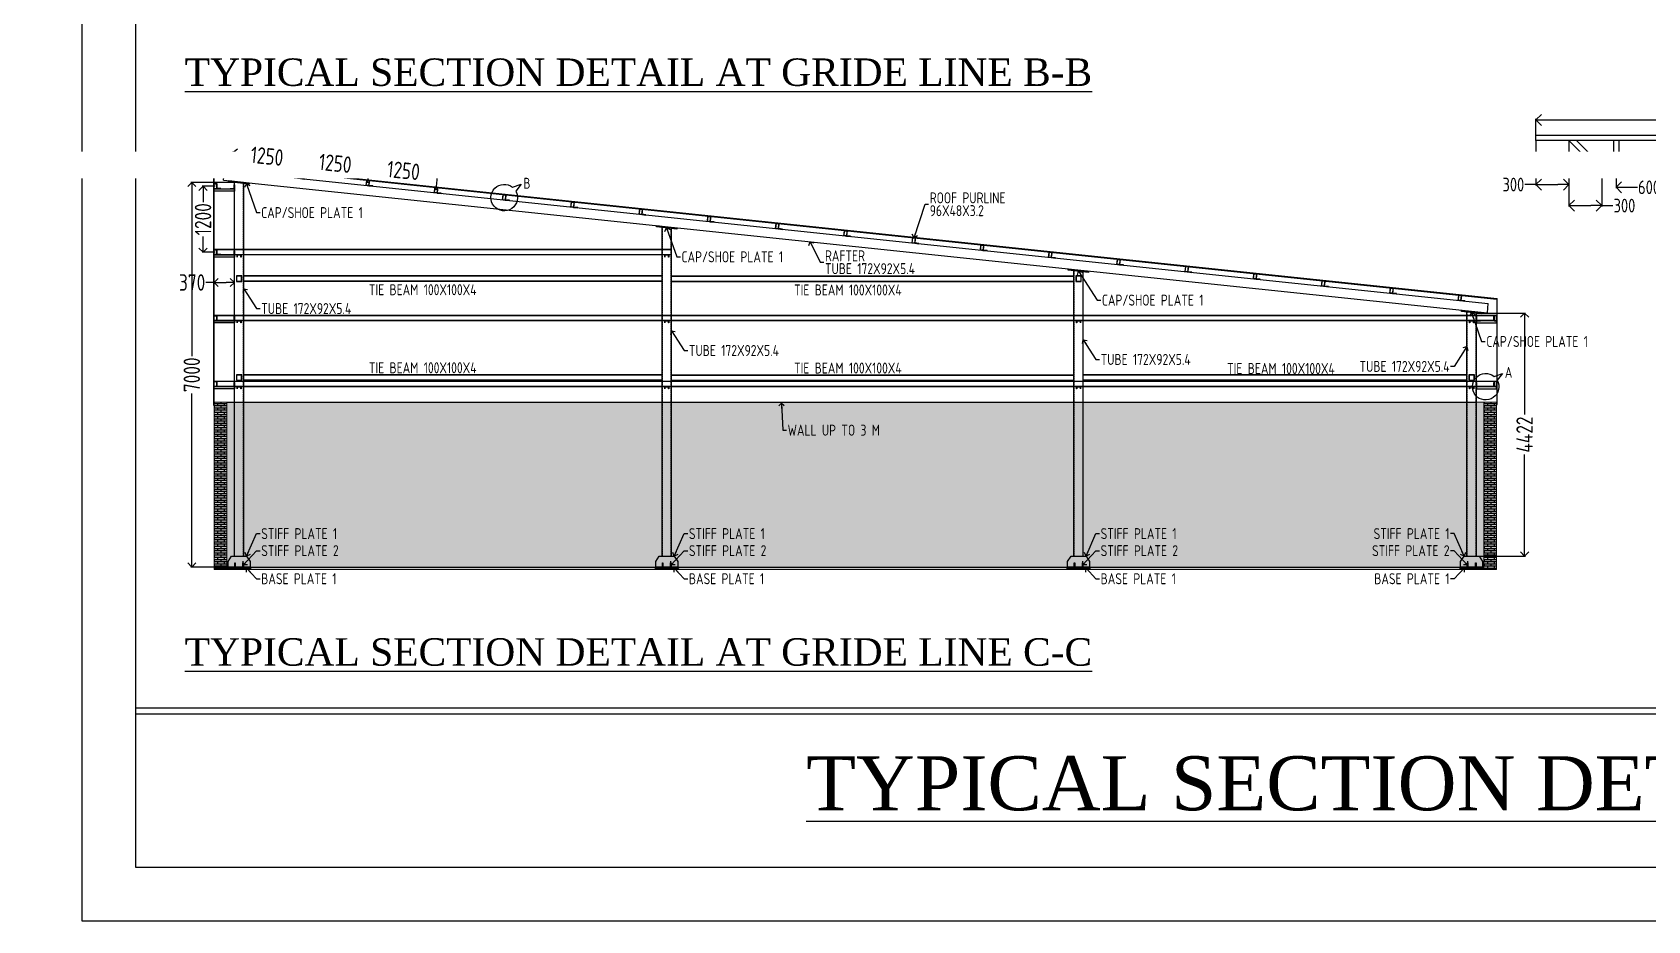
# Model space of a CAD drawing. Header units: millimetres. Extents: x 3470347 to 5996549, y -3470518 to 17149644.
# Drawn here: x 4439764 to 4469188, y 6949520 to 6965692 of the extents above; entities that cross this region are included whole.
import ezdxf

# ---------------------------------------------------------------- set-up
doc = ezdxf.new("R2010")
doc.units = ezdxf.units.MM
doc.header["$MEASUREMENT"] = 0
doc.header["$PDMODE"] = 35
doc.header["$PDSIZE"] = -5
doc.linetypes.add('DASHED2', pattern=[0.375, 0.25, -0.125])
doc.layers.get('0').update_dxf_attribs({"linetype": 'CONTINUOUS', "lineweight": 25})
doc.layers.get('DEFPOINTS').update_dxf_attribs({"linetype": 'CONTINUOUS', "lineweight": 25})
doc.layers.add('BOLT', color=1, linetype='CONTINUOUS')
for name, color, linetype, lineweight in [('channnel', 2, 'CONTINUOUS', 15), ('rRCC 1', 3, 'CONTINUOUS', 25), ('SHEET', 7, 'CONTINUOUS', 15)]:
    doc.layers.add(name, color=color, linetype=linetype, lineweight=lineweight)
doc.styles.add('Arial', font='arial.ttf', dxfattribs={"height": 0.2})
doc.styles.add('DIM', font='geniso.shx', dxfattribs={"width": 0.85})
doc.styles.add('TEXT3', font='geniso.shx')
doc.dimstyles.new('ST-100', dxfattribs={"dimscale": 100, "dimtxt": 7, "dimasz": 5, "dimexe": 0.18, "dimexo": 0.0625, "dimgap": 0.2, "dimtad": 0, "dimdec": 0, "dimzin": 0, "dimdsep": 46, "dimtxsty": 'DIM', "dimblk": 'OPEN90', "dimcen": 0.09, "dimclrd": 256, "dimclrt": 7, "dimadec": 0, "dimazin": 0, "dimtfac": 1, "dimtdec": 0, "dimtofl": 0, "dimtmove": 0, "dimatfit": 3, "dimldrblk": 'OPEN90', "dimfxl": 1, "dimtolj": 1, "dimtzin": 0, "dimlwd": -1, "dimarcsym": 0})
doc.dimstyles.new('ST-50', dxfattribs={"dimscale": 100, "dimtxt": 2.5, "dimasz": 2, "dimexe": 0.18, "dimexo": 0.0625, "dimgap": 0.2, "dimtad": 0, "dimdec": 0, "dimlfac": 0.5, "dimzin": 0, "dimdsep": 46, "dimtxsty": 'DIM', "dimblk": 'OPEN90', "dimcen": 0.09, "dimclrd": 256, "dimclrt": 7, "dimadec": 0, "dimazin": 0, "dimtfac": 1, "dimtdec": 0, "dimtofl": 0, "dimtmove": 0, "dimatfit": 3, "dimldrblk": 'OPEN90', "dimfxl": 1, "dimtolj": 1, "dimtzin": 0, "dimlwd": -1, "dimarcsym": 0})

# ---------------------------------------------------------------- blocks, each defined once
blk = doc.blocks.new('_Open90')
at = {"color": 0, "linetype": 'ByBlock', "lineweight": -2}
for p, q in [((0, 0), (-1, 0)), ((-0.5, 0.5), (0, 0)), ((0, 0), (-0.5, -0.5))]:
    blk.add_line(p, q, dxfattribs=at)
blk = doc.blocks.new('*D391')
at = {"layer": 'BOLT', "color": 0, "lineweight": -2}
for p, q in [((4443438, 6962958), (4442651, 6962958)), ((4443324, 6955958), (4442651, 6955958))]:
    blk.add_line(p, q, dxfattribs=at)
at = {"layer": 'BOLT'}
for p, q in [((4442669, 6962808), (4442669, 6959797)), ((4442669, 6956108), (4442669, 6959119))]:
    blk.add_line(p, q, dxfattribs=at)
at = {"layer": 'DEFPOINTS', "color": 0}
for p in [(4442669, 6962958), (4443445, 6962958), (4443331, 6955958)]:
    blk.add_point(p, dxfattribs=at)
at = {"layer": 'BOLT', "xscale": 150, "yscale": 150, "zscale": 150}
for p, rotation in [((4442669, 6962958), 90), ((4442669, 6955958), 270)]:
    blk.add_blockref('_Open90', p, dxfattribs=dict(at, rotation=rotation))
at = {"layer": 'BOLT', "color": 7, "insert": (4442669, 6959458), "char_height": 300, "attachment_point": 5, "rotation": 90, "style": 'DIM'}
blk.add_mtext('\\A1;7000', dxfattribs=at)
blk = doc.blocks.new('*U390')
at = {"color": 6}
for points in [[(144, 96), (144, 0), (96, 0), (96, 96)], [(141, 93), (141, 3), (99, 3), (99, 93)]]:
    blk.add_lwpolyline(points, close=True, dxfattribs=at)
at = {"color": 3}
blk.add_lwpolyline([(144, 75), (144, 0), (219, 0), (219, 6), (150, 6), (150, 75)], close=True, dxfattribs=at)
blk = doc.blocks.new('*U389')
at = {"color": 0, "linetype": 'ByBlock', "lineweight": -2, "transparency": 16777216, "rotation": 354.0000000000107}
for p in [(4358247, 6947363), (4359490, 6947233), (4360733, 6947102), (4361976, 6946971), (4363219, 6946841), (4364463, 6946710), (4365706, 6946579), (4366949, 6946449), (4368192, 6946318), (4369435, 6946187), (4370678, 6946057), (4371921, 6945926), (4373165, 6945795), (4374408, 6945665), (4375651, 6945534), (4376894, 6945404), (4378137, 6945273), (4379380, 6945142), (4380624, 6945012)]:
    blk.add_blockref('*U390', p, dxfattribs=at)
blk = doc.blocks.new('*D392')
at = {"layer": 'BOLT', "color": 0, "lineweight": -2}
for p, q in [((4443388, 6963215), (4443420, 6963521)), ((4444631, 6963085), (4444663, 6963390))]:
    blk.add_line(p, q, dxfattribs=at)
at = {"layer": 'BOLT'}
for p, q in [((4443567, 6963487), (4443728, 6963470)), ((4444512, 6963388), (4444351, 6963405))]:
    blk.add_line(p, q, dxfattribs=at)
at = {"layer": 'DEFPOINTS', "color": 0}
for p in [(4443387, 6963209), (4444661, 6963372), (4444630, 6963079)]:
    blk.add_point(p, dxfattribs=at)
at = {"layer": 'BOLT', "xscale": 150, "yscale": 150, "zscale": 150}
for p, rotation in [((4443418, 6963503), 173.999999822737), ((4444661, 6963372), 353.9999998227369)]:
    blk.add_blockref('_Open90', p, dxfattribs=dict(at, rotation=rotation))
at = {"layer": 'BOLT', "color": 7, "insert": (4444039, 6963437), "char_height": 300, "attachment_point": 5, "rotation": 354, "style": 'DIM'}
blk.add_mtext('\\A1;1250', dxfattribs=at)
blk = doc.blocks.new('*D393')
at = {"layer": 'BOLT', "color": 0, "lineweight": -2}
for p, q in [((4444631, 6963085), (4444663, 6963390)), ((4445874, 6962952), (4445906, 6963259))]:
    blk.add_line(p, q, dxfattribs=at)
at = {"layer": 'BOLT'}
for p, q in [((4444810, 6963356), (4444971, 6963339)), ((4445755, 6963257), (4445594, 6963274))]:
    blk.add_line(p, q, dxfattribs=at)
at = {"layer": 'DEFPOINTS', "color": 0}
for p in [(4445904, 6963241), (4444630, 6963079), (4445873, 6962946)]:
    blk.add_point(p, dxfattribs=at)
at = {"layer": 'BOLT', "xscale": 150, "yscale": 150, "zscale": 150}
for p, rotation in [((4444661, 6963372), 173.99999982269), ((4445904, 6963241), 353.99999982269)]:
    blk.add_blockref('_Open90', p, dxfattribs=dict(at, rotation=rotation))
at = {"layer": 'BOLT', "color": 7, "insert": (4445282, 6963307), "char_height": 300, "attachment_point": 5, "rotation": 354, "style": 'DIM'}
blk.add_mtext('\\A1;1250', dxfattribs=at)
blk = doc.blocks.new('*D394')
at = {"layer": 'BOLT', "color": 0, "lineweight": -2}
for p, q in [((4445874, 6962952), (4445906, 6963259)), ((4447117, 6962823), (4447149, 6963129))]:
    blk.add_line(p, q, dxfattribs=at)
at = {"layer": 'BOLT'}
for p, q in [((4446053, 6963226), (4446214, 6963209)), ((4446998, 6963126), (4446837, 6963143))]:
    blk.add_line(p, q, dxfattribs=at)
at = {"layer": 'DEFPOINTS', "color": 0}
for p in [(4445873, 6962946), (4447147, 6963111), (4447116, 6962817)]:
    blk.add_point(p, dxfattribs=at)
at = {"layer": 'BOLT', "xscale": 150, "yscale": 150, "zscale": 150}
for p, rotation in [((4445904, 6963241), 173.99999982269), ((4447147, 6963111), 353.99999982269)]:
    blk.add_blockref('_Open90', p, dxfattribs=dict(at, rotation=rotation))
at = {"layer": 'BOLT', "color": 7, "insert": (4446526, 6963176), "char_height": 300, "attachment_point": 5, "rotation": 354, "style": 'DIM'}
blk.add_mtext('\\A1;1250', dxfattribs=at)
blk = doc.blocks.new('SIDE PURLIN')
at = {"color": 6}
for points in [[(-194372, -3997472), (-194372, -3997568), (-194420, -3997568), (-194420, -3997472)], [(-194376, -3997476), (-194376, -3997565), (-194417, -3997565), (-194417, -3997476)]]:
    blk.add_lwpolyline(points, close=True, dxfattribs=at)
at = {"color": 3}
for points in [[(-194372, -3997493), (-194372, -3997568), (-194297, -3997568), (-194297, -3997562), (-194366, -3997562), (-194366, -3997493)], [(-194050, -3997493), (-194050, -3997568), (-194125, -3997568), (-194125, -3997562), (-194056, -3997562), (-194056, -3997493)]]:
    blk.add_lwpolyline(points, close=True, dxfattribs=at)
at = {"color": 2}
blk.add_lwpolyline([(-194050, -3997568), (-194050, -3997608), (-194420, -3997608), (-194420, -3997568)], close=True, dxfattribs=at)
blk = doc.blocks.new('*D395')
at = {"layer": 'BOLT', "color": 0, "lineweight": -2}
for p, q in [((4466073, 6960580), (4466963, 6960580)), ((4466073, 6956158), (4466963, 6956158))]:
    blk.add_line(p, q, dxfattribs=at)
at = {"layer": 'BOLT'}
for p, q in [((4466945, 6960430), (4466945, 6958733)), ((4466945, 6956308), (4466945, 6958005))]:
    blk.add_line(p, q, dxfattribs=at)
at = {"layer": 'DEFPOINTS', "color": 0}
for p in [(4466067, 6960580), (4466067, 6956158), (4466945, 6956158)]:
    blk.add_point(p, dxfattribs=at)
at = {"layer": 'BOLT', "xscale": 150, "yscale": 150, "zscale": 150}
for p, rotation in [((4466945, 6960580), 90), ((4466945, 6956158), 270)]:
    blk.add_blockref('_Open90', p, dxfattribs=dict(at, rotation=rotation))
at = {"layer": 'BOLT', "color": 7, "insert": (4466945, 6958369), "char_height": 300, "attachment_point": 5, "rotation": 90, "style": 'DIM'}
blk.add_mtext('\\A1;4422', dxfattribs=at)
blk = doc.blocks.new('*D397')
at = {"layer": 'BOLT'}
for p, q in [((4443075, 6961138), (4442925, 6961138)), ((4443225, 6961138), (4443295, 6961138))]:
    blk.add_line(p, q, dxfattribs=at)
at = {"layer": 'BOLT', "color": 0, "lineweight": -2}
for p, q in [((4443075, 6961139), (4443075, 6961156)), ((4443445, 6961139), (4443445, 6961156))]:
    blk.add_line(p, q, dxfattribs=at)
at = {"layer": 'DEFPOINTS', "color": 0}
for p in [(4443075, 6961133), (4443445, 6961138), (4443445, 6961133)]:
    blk.add_point(p, dxfattribs=at)
at = {"layer": 'BOLT', "xscale": 150, "yscale": 150, "zscale": 150, "rotation": 180}
blk.add_blockref('_Open90', (4443075, 6961138), dxfattribs=at)
at = {"layer": 'BOLT', "xscale": 150, "yscale": 150, "zscale": 150}
blk.add_blockref('_Open90', (4443445, 6961138), dxfattribs=at)
at = {"layer": 'BOLT', "color": 7, "insert": (4442675, 6961138), "char_height": 300, "attachment_point": 5, "style": 'DIM'}
blk.add_mtext('\\A1;370', dxfattribs=at)
blk = doc.blocks.new('*D398')
at = {"layer": 'BOLT', "color": 0, "lineweight": -2}
for p, q in [((4443092, 6962889), (4442856, 6962889)), ((4443092, 6961689), (4442856, 6961689))]:
    blk.add_line(p, q, dxfattribs=at)
at = {"layer": 'BOLT'}
for p, q in [((4442874, 6962739), (4442874, 6962603)), ((4442874, 6961839), (4442874, 6961976))]:
    blk.add_line(p, q, dxfattribs=at)
at = {"layer": 'DEFPOINTS', "color": 0}
for p in [(4442874, 6962889), (4443099, 6962889), (4443099, 6961689)]:
    blk.add_point(p, dxfattribs=at)
at = {"layer": 'BOLT', "xscale": 150, "yscale": 150, "zscale": 150}
for p, rotation in [((4442874, 6962889), 90), ((4442874, 6961689), 270)]:
    blk.add_blockref('_Open90', p, dxfattribs=dict(at, rotation=rotation))
at = {"layer": 'BOLT', "color": 7, "insert": (4442874, 6962289), "char_height": 300, "attachment_point": 5, "rotation": 90, "style": 'DIM'}
blk.add_mtext('\\A1;1200', dxfattribs=at)
blk = doc.blocks.new('*D434')
at = {"layer": 'BOLT', "color": 0, "lineweight": -2}
for p, q in [((4467152, 6963717), (4467152, 6962903)), ((4467752, 6963717), (4467752, 6962903))]:
    blk.add_line(p, q, dxfattribs=at)
at = {"layer": 'BOLT'}
for p, q in [((4467152, 6962921), (4466952, 6962921)), ((4467352, 6962921), (4467552, 6962921))]:
    blk.add_line(p, q, dxfattribs=at)
at = {"layer": 'DEFPOINTS', "color": 0}
for p in [(4467152, 6963723), (4467752, 6963723), (4467752, 6962921)]:
    blk.add_point(p, dxfattribs=at)
at = {"layer": 'BOLT', "xscale": 200, "yscale": 200, "zscale": 200, "rotation": 180}
blk.add_blockref('_Open90', (4467152, 6962921), dxfattribs=at)
at = {"layer": 'BOLT', "xscale": 200, "yscale": 200, "zscale": 200}
blk.add_blockref('_Open90', (4467752, 6962921), dxfattribs=at)
at = {"layer": 'BOLT', "color": 7, "insert": (4466741, 6962921), "char_height": 250, "attachment_point": 5, "style": 'DIM'}
blk.add_mtext('\\A1;300', dxfattribs=at)
blk = doc.blocks.new('*D435')
at = {"layer": 'BOLT', "color": 0, "lineweight": -2}
for p, q in [((4467752, 6963717), (4467752, 6962520)), ((4468352, 6963121), (4468352, 6962520))]:
    blk.add_line(p, q, dxfattribs=at)
at = {"layer": 'BOLT'}
for p, q in [((4467952, 6962538), (4468152, 6962538)), ((4468352, 6962538), (4468552, 6962538))]:
    blk.add_line(p, q, dxfattribs=at)
at = {"layer": 'DEFPOINTS', "color": 0}
for p in [(4467752, 6963723), (4468352, 6963127), (4468352, 6962538)]:
    blk.add_point(p, dxfattribs=at)
at = {"layer": 'BOLT', "xscale": 200, "yscale": 200, "zscale": 200, "rotation": 180}
blk.add_blockref('_Open90', (4467752, 6962538), dxfattribs=at)
at = {"layer": 'BOLT', "xscale": 200, "yscale": 200, "zscale": 200}
blk.add_blockref('_Open90', (4468352, 6962538), dxfattribs=at)
at = {"layer": 'BOLT', "color": 7, "insert": (4468764, 6962538), "char_height": 250, "attachment_point": 5, "style": 'DIM'}
blk.add_mtext('\\A1;300', dxfattribs=at)
blk = doc.blocks.new('*D437')
at = {"layer": 'BOLT', "color": 0, "lineweight": -2}
for p, q in [((4467152, 6963826), (4467152, 6964117)), ((4484472, 6963826), (4484472, 6964117))]:
    blk.add_line(p, q, dxfattribs=at)
at = {"layer": 'BOLT'}
for p, q in [((4467352, 6964099), (4475517, 6964099)), ((4484272, 6964099), (4476088, 6964099))]:
    blk.add_line(p, q, dxfattribs=at)
at = {"layer": 'DEFPOINTS', "color": 0}
for p in [(4467152, 6964099), (4467152, 6963819), (4484472, 6963819)]:
    blk.add_point(p, dxfattribs=at)
at = {"layer": 'BOLT', "xscale": 200, "yscale": 200, "zscale": 200, "rotation": 180}
blk.add_blockref('_Open90', (4467152, 6964099), dxfattribs=at)
at = {"layer": 'BOLT', "xscale": 200, "yscale": 200, "zscale": 200}
blk.add_blockref('_Open90', (4484472, 6964099), dxfattribs=at)
at = {"layer": 'BOLT', "color": 7, "insert": (4475802, 6964099), "char_height": 250, "attachment_point": 5, "style": 'DIM'}
blk.add_mtext('\\A1;8660', dxfattribs=at)
blk = doc.blocks.new('*D442')
at = {"layer": 'BOLT', "color": 0, "lineweight": -2}
for p, q in [((4468612, 6963217), (4468612, 6962853)), ((4469812, 6963217), (4469812, 6962853))]:
    blk.add_line(p, q, dxfattribs=at)
at = {"layer": 'BOLT'}
for p, q in [((4468812, 6962871), (4469001, 6962871)), ((4469612, 6962871), (4469424, 6962871))]:
    blk.add_line(p, q, dxfattribs=at)
at = {"layer": 'DEFPOINTS', "color": 0}
for p in [(4468612, 6963223), (4469812, 6963223), (4469812, 6962871)]:
    blk.add_point(p, dxfattribs=at)
at = {"layer": 'BOLT', "xscale": 200, "yscale": 200, "zscale": 200, "rotation": 180}
blk.add_blockref('_Open90', (4468612, 6962871), dxfattribs=at)
at = {"layer": 'BOLT', "xscale": 200, "yscale": 200, "zscale": 200}
blk.add_blockref('_Open90', (4469812, 6962871), dxfattribs=at)
at = {"layer": 'BOLT', "color": 7, "insert": (4469212, 6962871), "char_height": 250, "attachment_point": 5, "style": 'DIM'}
blk.add_mtext('\\A1;600', dxfattribs=at)

msp = doc.modelspace()

# ---------------------------------------------------------------- hatches: boundary and pattern name
at = {"transparency": 33554483}
h = msp.add_hatch(color=2, dxfattribs=at)
h.dxf.hatch_style = 1
h.paths.add_polyline_path([(4443480.72, 6961257.85), (4443480.72, 6961157.85), (4443580.72, 6961157.85), (4443580.72, 6961257.85)])
h.paths.add_polyline_path([(4443484.72, 6961253.85), (4443484.72, 6961161.85), (4443576.72, 6961161.85), (4443576.72, 6961253.85)], flags=16)
h = msp.add_hatch(color=2, dxfattribs=at)
h.dxf.hatch_style = 1
h.paths.add_polyline_path([(4458770.72, 6961257.85), (4458770.72, 6961157.85), (4458870.72, 6961157.85), (4458870.72, 6961257.85)])
h.paths.add_polyline_path([(4458774.72, 6961253.85), (4458774.72, 6961161.85), (4458866.72, 6961161.85), (4458866.72, 6961253.85)], flags=16)
h = msp.add_hatch(color=2, dxfattribs=at)
h.dxf.hatch_style = 1
h.paths.add_polyline_path([(4443480.72, 6959457.85), (4443480.72, 6959357.85), (4443580.72, 6959357.85), (4443580.72, 6959457.85)])
h.paths.add_polyline_path([(4443484.72, 6959453.85), (4443484.72, 6959361.85), (4443576.72, 6959361.85), (4443576.72, 6959453.85)], flags=16)
h = msp.add_hatch(color=2, dxfattribs=at)
h.dxf.hatch_style = 1
h.paths.add_polyline_path([(4465930.72, 6959457.85), (4465930.72, 6959357.85), (4466030.72, 6959357.85), (4466030.72, 6959457.85)])
h.paths.add_polyline_path([(4465934.72, 6959453.85), (4465934.72, 6959361.85), (4466026.72, 6959361.85), (4466026.72, 6959453.85)], flags=16)
at = {"ltscale": 15, "true_color": 0xcd6928, "transparency": 33554483}
h = msp.add_hatch(dxfattribs=at)
h.set_pattern_fill('AR-BRSTD', color=32, scale=15)
h.set_pattern_definition([(0, (641964.68, 7447358.91), (0, 40.005), []), (90, (641964.68, 7447358.91), (-60, 40.005), [40.005, -40.005])])
h.paths.add_polyline_path([(4466435.72, 6958957.85), (4443075.72, 6958957.85), (4443075.72, 6955912.85), (4466435.72, 6955912.85)])
at = {"ltscale": 15, "true_color": 0xcd6928}
h = msp.add_hatch(dxfattribs=at)
h.set_pattern_fill('AR-BRSTD', color=32, scale=15, angle=180)
h.set_pattern_definition([(0, (610704.68, 7447358.91), (0, 40.005), []), (90, (610704.68, 7447358.91), (-60, 40.005), [40.005, -40.005])])
h.paths.add_polyline_path([(4443075.72, 6958957.85), (4443305.72, 6958957.85), (4443305.72, 6955912.85), (4443075.72, 6955912.85)])
h = msp.add_hatch(dxfattribs=at)
h.set_pattern_fill('AR-BRSTD', color=32, scale=15, angle=180)
h.set_pattern_definition([(0, (633834.68, 7447358.91), (0, 40.005), []), (90, (633834.68, 7447358.91), (-60, 40.005), [40.005, -40.005])])
h.paths.add_polyline_path([(4466205.72, 6958957.85), (4466435.72, 6958957.85), (4466435.72, 6955912.85), (4466205.72, 6955912.85)])

# ---------------------------------------------------------------- linework, layer by layer
at = {"color": 1}
for p, q in [((4443444.72, 6956157.85), (4443444.72, 6962957.85)), ((4443616.72, 6956157.85), (4443616.72, 6962939.77)), ((4451234.72, 6956157.85), (4451234.72, 6962139.08)), ((4451406.72, 6956157.85), (4451406.72, 6962121.01)), ((4458734.72, 6956157.85), (4458734.72, 6961350.8)), ((4458906.72, 6956157.85), (4458906.72, 6961332.72)), ((4465894.72, 6956157.85), (4465894.72, 6960598.26)), ((4466066.72, 6956157.85), (4466066.72, 6960580.18))]:
    msp.add_line(p, q, dxfattribs=at)
at = {"color": 1, "linetype": 'DASHED2', "ltscale": 100}
for p, q in [((4443449.52, 6956157.85), (4443449.52, 6962957.34)), ((4443611.92, 6956157.85), (4443611.92, 6962940.27)), ((4451239.52, 6956157.85), (4451239.52, 6962138.58)), ((4451401.92, 6956157.85), (4451401.92, 6962121.51)), ((4458739.52, 6956157.85), (4458739.52, 6961350.3)), ((4458901.92, 6956157.85), (4458901.92, 6961333.23)), ((4465899.52, 6956157.85), (4465899.52, 6960597.75)), ((4466061.92, 6956157.85), (4466061.92, 6960580.68))]:
    msp.add_line(p, q, dxfattribs=at)
at = {"lineweight": 25}
for p, q in [((4441643.61, 6953392.19, 0), (4485556.84, 6953392.19, 0)), ((4441643.61, 6953283.92, 0), (4485556.84, 6953283.92, 0))]:
    msp.add_line(p, q, dxfattribs=at)
at = {"color": 192, "lineweight": 25, "elevation": 0}
msp.add_lwpolyline([(4440664.86, 6949520.39), (4492049.54, 6949520.39), (4492049.54, 6985853.03), (4440664.86, 6985853.03)], close=True, dxfattribs=at)
at = {"color": 6}
for points in [[(4467152.3, 6963723.42), (4467152.3, 6963723.42), (4467152.3, 6963819.42), (4484472.3, 6963819.42), (4484472.3, 6963723.42), (4467152.3, 6963723.42)], [(4468352.3, 6963723.42), (4467249.37, 6963723.42)], [(4468352.3, 6963127.42), (4467752.3, 6963723.42)], [(4468391.88, 6963223.42), (4467888.52, 6963723.42)], [(4468564.3, 6963723.42), (4468564.3, 6963223.42)], [(4468660.3, 6963723.42), (4468660.3, 6963223.42)], [(4468391.88, 6963223.42), (4471652.3, 6963223.42), (4471748.3, 6963223.42), (4473248.3, 6963223.42), (4473344.3, 6963223.42), (4478272.3, 6963223.42), (4478368.3, 6963223.42), (4483232.72, 6963223.42)], [(4468352.3, 6963127.42), (4471652.3, 6963127.42), (4471748.3, 6963127.42), (4473248.3, 6963127.42), (4473344.3, 6963127.42), (4478272.3, 6963127.42), (4478368.3, 6963127.42), (4479868.3, 6963127.42)], [(4443305.72, 6955912.85), (4443330.72, 6955937.85), (4443730.72, 6955937.85), (4443755.72, 6955912.85), (4443305.72, 6955912.85)], [(4451095.72, 6955912.85), (4451120.72, 6955937.85), (4451520.72, 6955937.85), (4451545.72, 6955912.85), (4451095.72, 6955912.85)], [(4458595.72, 6955912.85), (4458620.72, 6955937.85), (4459020.72, 6955937.85), (4459045.72, 6955912.85), (4458595.72, 6955912.85)], [(4465755.72, 6955912.85), (4465780.72, 6955937.85), (4466180.72, 6955937.85), (4466205.72, 6955912.85), (4465755.72, 6955912.85)]]:
    msp.add_lwpolyline(points, dxfattribs=at)
at = {"color": 140}
for points in [[(4443064.72, 6963301.35), (4466446.72, 6960843.8)], [(4443064.72, 6963301.35), (4443064.72, 6958907.4), (4443074.72, 6958907.4), (4443074.72, 6963290.24)], [(4443074.72, 6963290.24), (4466436.72, 6960834.79)], [(4466436.72, 6960834.79), (4466436.72, 6958914.94), (4466446.72, 6958914.94), (4466446.72, 6960843.8)]]:
    msp.add_lwpolyline(points, dxfattribs=at)
at = {"color": 1}
for points in [[(4443244.72, 6963002.87), (4443262.7, 6963173.92)], [(4443262.7, 6963173.92), (4466284.7, 6960754.21)], [(4443244.72, 6963002.87), (4466266.72, 6960583.16)], [(4466266.72, 6960583.16), (4466284.7, 6960754.21)]]:
    msp.add_lwpolyline(points, dxfattribs=at)
at = {"color": 5}
for points in [[(4443714.45, 6962941.56), (4443713.19, 6962929.63), (4443343.23, 6962968.51), (4443344.49, 6962980.45)], [(4443715.7, 6962953.5), (4443714.45, 6962941.56), (4443344.49, 6962980.45), (4443345.74, 6962992.38)], [(4451504.45, 6962122.8), (4451503.19, 6962110.87), (4451133.23, 6962149.75), (4451134.49, 6962161.68)], [(4451505.7, 6962134.73), (4451504.45, 6962122.8), (4451134.49, 6962161.68), (4451135.74, 6962173.62)], [(4459005.7, 6961346.45), (4459004.45, 6961334.52), (4458634.49, 6961373.4), (4458635.74, 6961385.34)], [(4459004.45, 6961334.52), (4459003.19, 6961322.58), (4458633.23, 6961361.47), (4458634.49, 6961373.4)], [(4466164.45, 6960581.97), (4466163.19, 6960570.04), (4465793.23, 6960608.92), (4465794.49, 6960620.86)], [(4466165.7, 6960593.91), (4466164.45, 6960581.97), (4465794.49, 6960620.86), (4465795.74, 6960632.79)], [(4443730.72, 6955937.85), (4443330.72, 6955937.85), (4443330.72, 6955957.85), (4443730.72, 6955957.85)], [(4451520.72, 6955937.85), (4451120.72, 6955937.85), (4451120.72, 6955957.85), (4451520.72, 6955957.85)], [(4459020.72, 6955937.85), (4458620.72, 6955937.85), (4458620.72, 6955957.85), (4459020.72, 6955957.85)], [(4466180.72, 6955937.85), (4465780.72, 6955937.85), (4465780.72, 6955957.85), (4466180.72, 6955957.85)]]:
    msp.add_lwpolyline(points, close=True, dxfattribs=at)
for points in [[(4443417.13, 6962960.74), (4443419.63, 6962984.48)], [(4443639.29, 6962937.39), (4443641.79, 6962961.13)], [(4451207.13, 6962141.98), (4451209.63, 6962165.72)], [(4451429.29, 6962118.63), (4451431.79, 6962142.37)], [(4451406.72, 6961737.27), (4443074.72, 6961737.27)], [(4451406.72, 6961734.07), (4443074.72, 6961734.07)], [(4451406.72, 6961644.47), (4443074.72, 6961644.47)], [(4451406.72, 6961641.27), (4443074.72, 6961641.27)], [(4458707.13, 6961353.7), (4458709.63, 6961377.44)], [(4458929.29, 6961330.35), (4458931.79, 6961354.09)], [(4466388.72, 6960537.27), (4443074.72, 6960537.27)], [(4466388.72, 6960534.07), (4443074.72, 6960534.07)], [(4465867.13, 6960601.15), (4465869.63, 6960624.89)], [(4466089.29, 6960577.8), (4466091.79, 6960601.54)], [(4466388.72, 6960444.47), (4443074.72, 6960444.47)], [(4466388.72, 6960441.27), (4443074.72, 6960441.27)], [(4466388.72, 6959337.27), (4443074.72, 6959337.27)], [(4466388.72, 6959334.07), (4443074.72, 6959334.07)], [(4466388.72, 6959244.47), (4443074.72, 6959244.47)], [(4466388.72, 6959241.27), (4443074.72, 6959241.27)]]:
    msp.add_lwpolyline(points, dxfattribs=at)
at = {"color": 2}
for points in [[(4443493.22, 6961601.27), (4443493.22, 6961641.27), (4443568.22, 6961641.27), (4443568.22, 6961601.27), (4443564.22, 6961601.27), (4443564.22, 6961637.27), (4443497.22, 6961637.27), (4443497.22, 6961601.27)], [(4451283.22, 6961601.27), (4451283.22, 6961641.27), (4451358.22, 6961641.27), (4451358.22, 6961601.27), (4451354.22, 6961601.27), (4451354.22, 6961637.27), (4451287.22, 6961637.27), (4451287.22, 6961601.27)], [(4443493.22, 6960401.27), (4443493.22, 6960441.27), (4443568.22, 6960441.27), (4443568.22, 6960401.27), (4443564.22, 6960401.27), (4443564.22, 6960437.27), (4443497.22, 6960437.27), (4443497.22, 6960401.27)], [(4451283.22, 6960401.27), (4451283.22, 6960441.27), (4451358.22, 6960441.27), (4451358.22, 6960401.27), (4451354.22, 6960401.27), (4451354.22, 6960437.27), (4451287.22, 6960437.27), (4451287.22, 6960401.27)], [(4458783.22, 6960401.27), (4458783.22, 6960441.27), (4458858.22, 6960441.27), (4458858.22, 6960401.27), (4458854.22, 6960401.27), (4458854.22, 6960437.27), (4458787.22, 6960437.27), (4458787.22, 6960401.27)], [(4465943.22, 6960401.27), (4465943.22, 6960441.27), (4466018.22, 6960441.27), (4466018.22, 6960401.27), (4466014.22, 6960401.27), (4466014.22, 6960437.27), (4465947.22, 6960437.27), (4465947.22, 6960401.27)], [(4443493.22, 6959201.27), (4443493.22, 6959241.27), (4443568.22, 6959241.27), (4443568.22, 6959201.27), (4443564.22, 6959201.27), (4443564.22, 6959237.27), (4443497.22, 6959237.27), (4443497.22, 6959201.27)], [(4451283.22, 6959201.27), (4451283.22, 6959241.27), (4451358.22, 6959241.27), (4451358.22, 6959201.27), (4451354.22, 6959201.27), (4451354.22, 6959237.27), (4451287.22, 6959237.27), (4451287.22, 6959201.27)], [(4458783.22, 6959201.27), (4458783.22, 6959241.27), (4458858.22, 6959241.27), (4458858.22, 6959201.27), (4458854.22, 6959201.27), (4458854.22, 6959237.27), (4458787.22, 6959237.27), (4458787.22, 6959201.27)], [(4465943.22, 6959201.27), (4465943.22, 6959241.27), (4466018.22, 6959241.27), (4466018.22, 6959201.27), (4466014.22, 6959201.27), (4466014.22, 6959237.27), (4465947.22, 6959237.27), (4465947.22, 6959201.27)]]:
    msp.add_lwpolyline(points, close=True, dxfattribs=at)
at = {"color": 3}
for points in [[(4443480.72, 6961257.85), (4443480.72, 6961157.85), (4443580.72, 6961157.85), (4443580.72, 6961257.85)], [(4443484.72, 6961253.85), (4443484.72, 6961161.85), (4443576.72, 6961161.85), (4443576.72, 6961253.85)], [(4458770.72, 6961257.85), (4458770.72, 6961157.85), (4458870.72, 6961157.85), (4458870.72, 6961257.85)], [(4458774.72, 6961253.85), (4458774.72, 6961161.85), (4458866.72, 6961161.85), (4458866.72, 6961253.85)], [(4443480.72, 6959457.85), (4443480.72, 6959357.85), (4443580.72, 6959357.85), (4443580.72, 6959457.85)], [(4443484.72, 6959453.85), (4443484.72, 6959361.85), (4443576.72, 6959361.85), (4443576.72, 6959453.85)], [(4465930.72, 6959457.85), (4465930.72, 6959357.85), (4466030.72, 6959357.85), (4466030.72, 6959457.85)], [(4465934.72, 6959453.85), (4465934.72, 6959361.85), (4466026.72, 6959361.85), (4466026.72, 6959453.85)]]:
    msp.add_lwpolyline(points, close=True, dxfattribs=at)
for points in [[(4451234.72, 6961257.85), (4443616.72, 6961257.85)], [(4451234.72, 6961253.85), (4443616.72, 6961253.85)], [(4451234.72, 6961161.85), (4443616.72, 6961161.85)], [(4451234.72, 6961157.85), (4443616.72, 6961157.85)], [(4451406.72, 6961257.85), (4458734.72, 6961257.85)], [(4451406.72, 6961253.85), (4458734.72, 6961253.85)], [(4451406.72, 6961161.85), (4458734.72, 6961161.85)], [(4451406.72, 6961157.85), (4458734.72, 6961157.85)], [(4451234.72, 6959457.85), (4443616.72, 6959457.85)], [(4451234.72, 6959453.85), (4443616.72, 6959453.85)], [(4451234.72, 6959361.85), (4443616.72, 6959361.85)], [(4451234.72, 6959357.85), (4443616.72, 6959357.85)], [(4451406.72, 6959457.85), (4458734.72, 6959457.85)], [(4451406.72, 6959453.85), (4458734.72, 6959453.85)], [(4451406.72, 6959361.85), (4458734.72, 6959361.85)], [(4451406.72, 6959357.85), (4458734.72, 6959357.85)], [(4465894.72, 6959457.85), (4458906.72, 6959457.85)], [(4465894.72, 6959453.85), (4458906.72, 6959453.85)], [(4465894.72, 6959361.85), (4458906.72, 6959361.85)], [(4465894.72, 6959357.85), (4458906.72, 6959357.85)]]:
    msp.add_lwpolyline(points, dxfattribs=at)
at = {"color": 8, "transparency": 33554585}
for points in [[(4443305.72, 6958957.85), (4466066.72, 6958957.85)], [(4443305.72, 6955957.85), (4466180.72, 6955957.85)]]:
    msp.add_lwpolyline(points, dxfattribs=at)
at = {"color": 4}
for points in [[(4443666.72, 6956157.85), (4443730.72, 6956057.85), (4443730.72, 6955957.85), (4443330.72, 6955957.85), (4443330.72, 6956057.85), (4443394.72, 6956157.85)], [(4451456.72, 6956157.85), (4451520.72, 6956057.85), (4451520.72, 6955957.85), (4451120.72, 6955957.85), (4451120.72, 6956057.85), (4451184.72, 6956157.85)], [(4458956.72, 6956157.85), (4459020.72, 6956057.85), (4459020.72, 6955957.85), (4458620.72, 6955957.85), (4458620.72, 6956057.85), (4458684.72, 6956157.85)], [(4466116.72, 6956157.85), (4466180.72, 6956057.85), (4466180.72, 6955957.85), (4465780.72, 6955957.85), (4465780.72, 6956057.85), (4465844.72, 6956157.85)], [(4443450.72, 6955957.85), (4443450.72, 6956032.85), (4443460.72, 6956032.85), (4443460.72, 6955957.85)], [(4443600.72, 6955957.85), (4443600.72, 6956032.85), (4443610.72, 6956032.85), (4443610.72, 6955957.85)], [(4451240.72, 6955957.85), (4451240.72, 6956032.85), (4451250.72, 6956032.85), (4451250.72, 6955957.85)], [(4451390.72, 6955957.85), (4451390.72, 6956032.85), (4451400.72, 6956032.85), (4451400.72, 6955957.85)], [(4458740.72, 6955957.85), (4458740.72, 6956032.85), (4458750.72, 6956032.85), (4458750.72, 6955957.85)], [(4458890.72, 6955957.85), (4458890.72, 6956032.85), (4458900.72, 6956032.85), (4458900.72, 6955957.85)], [(4465900.72, 6955957.85), (4465900.72, 6956032.85), (4465910.72, 6956032.85), (4465910.72, 6955957.85)], [(4466050.72, 6955957.85), (4466050.72, 6956032.85), (4466060.72, 6956032.85), (4466060.72, 6955957.85)]]:
    msp.add_lwpolyline(points, close=True, dxfattribs=at)
at = {"layer": 'channnel', "color": 1, "linetype": 'ByBlock', "transparency": 33554483}
msp.add_lwpolyline([(4466435.72, 6958957.85), (4466435.72, 6955912.85), (4443075.72, 6955912.85), (4443075.72, 6958957.85)], close=True, dxfattribs=at)
at = {"layer": 'channnel', "color": 1, "linetype": 'ByBlock'}
for points in [[(4443075.72, 6958957.85), (4443075.72, 6955912.85), (4443305.72, 6955912.85), (4443305.72, 6958957.85)], [(4466205.72, 6958957.85), (4466205.72, 6955912.85), (4466435.72, 6955912.85), (4466435.72, 6958957.85)]]:
    msp.add_lwpolyline(points, close=True, dxfattribs=at)
at = {"layer": 'rRCC 1'}
for points in [[(4448512.62, 6962870.53), (4448665.82, 6962925.33), (4448570.21, 6962802.04, -10.71739973)], [(4466389.13, 6959428.47), (4466542.33, 6959483.27), (4466446.72, 6959359.98, -10.71739973)]]:
    msp.add_lwpolyline(points, format="xyb", close=True, dxfattribs=at)
at = {"layer": 'SHEET', "color": 220, "lineweight": 25, "elevation": 0}
msp.add_lwpolyline([(4441643.61, 6950497.31), (4491070.79, 6950497.31), (4491070.79, 6984876.11), (4441643.61, 6984876.11)], close=True, dxfattribs=at)

# ---------------------------------------------------------------- block references
msp.add_blockref('*U389', (85015.94, 15810.51))
at = {"lineweight": 5}
for p in [(4637495.1, 10960409.7), (4637495.1, 10959209.7), (4637495.1, 10958009.7), (4637495.1, 10956809.7)]:
    msp.add_blockref('SIDE PURLIN', p, dxfattribs=at)
at = {"lineweight": 5, "xscale": -1}
for p in [(4272016.34, 10958009.7), (4272016.34, 10956809.7)]:
    msp.add_blockref('SIDE PURLIN', p, dxfattribs=at)

# ---------------------------------------------------------------- texts
at = {"color": 7, "lineweight": 25, "width": 40509.6038, "attachment_point": 5, "style": 'Arial'}
for s, insert, char_height in [('{\\ftimes new roman|b0|i0|c0|p0;\\LTYPICAL SECTION DETAIL AT GRIDE LINE B-B}', (4450804.35, 6964963.09), 500), ('{\\ftimes new roman|b0|i0|c0|p0;\\LTYPICAL SECTION DETAIL AT GRIDE LINE C-C}', (4450804.35, 6954408.8), 500), ('{\\ftimes new roman|b0|i0|c0|p0;\\LTYPICAL SECTION DETAILS}', (4463600.23, 6952015.2, 0), 983.9669)]:
    msp.add_mtext(s, dxfattribs=dict(at, insert=insert, char_height=char_height))
at = {"layer": 'rRCC 1', "color": 7, "char_height": 200, "line_spacing_factor": 0.7, "style": 'DIM'}
for s, insert, attachment_point in [('\\A1;B', (4448708.18, 6962944.28), 4), ('\\A1;ROOF PURLINE\\P96X48X3.2', (4456110.2, 6962561.99), 4), ('\\A1;CAP/SHOE PLATE 1', (4443933.17, 6962409.59), 4), ('\\A1;CAP/SHOE PLATE 1', (4451588.85, 6961604.94), 4), ('\\A1;RAFTER\\PTUBE 172X92X5.4', (4454201.44, 6961506.89), 4), ('\\A1;TIE BEAM 100X100X4', (4445893.8, 6961006.22), 4), ('\\A1;TIE BEAM 100X100X4', (4453638.21, 6961001.6), 4), ('\\A1;CAP/SHOE PLATE 1', (4459245.94, 6960816.66), 4), ('\\A1;TUBE 172X92X5.4', (4443933.17, 6960663.47), 4), ('\\A1;TUBE 172X92X5.4', (4451723.17, 6959899.96), 4), ('\\A1;CAP/SHOE PLATE 1', (4466248.85, 6960064.11), 4), ('\\A1;TIE BEAM 100X100X4', (4445893.8, 6959585.05), 4), ('\\A1;TIE BEAM 100X100X4', (4453638.21, 6959580.42), 4), ('\\A1;TUBE 172X92X5.4', (4459223.17, 6959737.09), 4), ('\\A1;TIE BEAM 100X100X4', (4461526.16, 6959572.05), 4), ('\\A1;TUBE 172X92X5.4', (4465578.27, 6959610.68), 6), ('\\A1;A', (4466584.69, 6959502.23), 4), ('\\A1;WALL UP TO 3 M', (4453521, 6958449.15), 4), ('\\A1;STIFF PLATE 1', (4443933.17, 6956566.19), 4), ('\\A1;STIFF PLATE 1', (4451723.17, 6956566.19), 4), ('\\A1;STIFF PLATE 1', (4459223.17, 6956566.19), 4), ('\\A1;STIFF PLATE 1', (4465578.27, 6956566.19), 6), ('\\A1;STIFF PLATE 2', (4443933.17, 6956255.88), 4), ('\\A1;STIFF PLATE 2', (4451723.17, 6956255.88), 4), ('\\A1;STIFF PLATE 2', (4459223.17, 6956255.88), 4), ('\\A1;STIFF PLATE 2', (4465578.27, 6956255.88), 6), ('\\A1;BASE PLATE 1', (4443933.17, 6955744.92), 4), ('\\A1;BASE PLATE 1', (4451723.17, 6955744.92), 4), ('\\A1;BASE PLATE 1', (4459223.17, 6955744.92), 4), ('\\A1;BASE PLATE 1', (4465578.27, 6955744.92), 6)]:
    msp.add_mtext(s, dxfattribs=dict(at, insert=insert, attachment_point=attachment_point))

# ---------------------------------------------------------------- dimensions: what is measured, and where the dimension line sits
at = {"layer": 'BOLT', "color": 1}
dim = msp.add_linear_dim(base=(4467152.3, 6964098.94), p1=(4484472.3, 6963819.42), p2=(4467152.3, 6963819.42), dimstyle='ST-50', dxfattribs=at)
dim.commit()
dim.dimension.update_dxf_attribs({"geometry": '*D437', "text_midpoint": (4475802.3, 6964098.94), "dimtype": 160})
dim = msp.add_aligned_dim(p1=(4443386.89, 6963209.16), p2=(4444630.05, 6963078.5), distance=295.06, dimstyle='ST-100', override={"dimtxt": 3, "dimasz": 1.5, "dimblk": 'Open90'}, dxfattribs=at)
dim.commit()
dim.dimension.update_dxf_attribs({"geometry": '*D392', "text_midpoint": (4444039.31, 6963437.28)})
at = {"layer": 'BOLT'}
for base, p1, p2, angle, override, picture, middle in [((4445904.04, 6963241.29), (4444630.05, 6963078.5), (4445873.03, 6962946.25), 354, {"dimtxt": 3, "dimasz": 1.5, "dimtmove": 1}, '*D393', (4445282.46, 6963306.62)), ((4447147.19, 6963110.63), (4445873.03, 6962946.25), (4447116.35, 6962817.18), 354, {"dimtxt": 3, "dimasz": 1.5, "dimtmove": 1}, '*D394', (4446525.62, 6963175.96)), ((4466944.68, 6956157.85), (4466066.72, 6960580.18), (4466066.72, 6956157.85), 90, {"dimtxt": 3, "dimasz": 1.5, "dimblk": 'Open90', "dimtmove": 1}, '*D395', (4466944.68, 6958369.01))]:
    dim = msp.add_linear_dim(base=base, p1=p1, p2=p2, angle=angle, dimstyle='ST-100', override=override, dxfattribs=at)
    dim.commit()
    dim.dimension.update_dxf_attribs({"geometry": picture, "text_midpoint": middle})
at = {"layer": 'BOLT', "color": 1}
for base, p1, p2, dimstyle, override, picture, middle in [((4467752.3, 6962920.99), (4467152.3, 6963723.42), (4467752.3, 6963723.42), 'ST-50', {"dimblk": 'Open90'}, '*D434', (4466740.97, 6962920.99)), ((4443444.72, 6961137.68), (4443074.72, 6961132.97), (4443444.72, 6961132.97), 'ST-100', {"dimtxt": 3, "dimasz": 1.5, "dimblk": 'Open90'}, '*D397', (4442675.12, 6961137.68))]:
    dim = msp.add_linear_dim(base=base, p1=p1, p2=p2, dimstyle=dimstyle, override=override, dxfattribs=at)
    dim.commit()
    dim.dimension.update_dxf_attribs({"geometry": picture, "text_midpoint": middle, "dimtype": 160})
dim = msp.add_linear_dim(base=(4468352.3, 6962538.2), p1=(4467752.3, 6963723.42), p2=(4468352.3, 6963127.42), dimstyle='ST-50', override={"dimblk": 'Open90'}, dxfattribs=at)
dim.commit()
dim.dimension.update_dxf_attribs({"geometry": '*D435', "text_midpoint": (4468763.63, 6962538.2)})
for base, p1, p2, angle, dimstyle, override, picture, middle in [((4469812.3, 6962870.99), (4468612.3, 6963223.42), (4469812.3, 6963223.42), 0, 'ST-50', {"dimblk": 'Open90'}, '*D442', (4469212.3, 6962870.99)), ((4442668.76, 6962957.85), (4443330.72, 6955957.85), (4443444.72, 6962957.85), 90, 'ST-100', {"dimtxt": 3, "dimasz": 1.5, "dimblk": 'Open90'}, '*D391', (4442668.76, 6959457.85)), ((4442874.35, 6962889.27), (4443098.72, 6961689.27), (4443098.72, 6962889.27), 90, 'ST-100', {"dimtxt": 3, "dimasz": 1.5, "dimblk": 'Open90'}, '*D398', (4442874.35, 6962289.27))]:
    dim = msp.add_linear_dim(base=base, p1=p1, p2=p2, angle=angle, dimstyle=dimstyle, override=override, dxfattribs=at)
    dim.commit()
    dim.dimension.update_dxf_attribs({"geometry": picture, "text_midpoint": middle})

# ---------------------------------------------------------------- leaders
at = {"layer": 'rRCC 1', "annotation_type": 0, "has_hookline": 1}
for points, hookline_direction, text_width in [([(4443662.53, 6962934.95), (4443847.29, 6962409.59), (4443913.17, 6962409.59)], 0, 1887), ([(4455823.94, 6961953.43), (4456024.31, 6962561.99), (4456090.2, 6962561.99)], 0, 1377), ([(4451318.21, 6962130.31), (4451502.97, 6961604.94), (4451568.85, 6961604.94)], 0, 1887), ([(4453930.8, 6961879.71), (4454115.55, 6961506.89), (4454181.44, 6961506.89)], 0, 1717.61), ([(4458818.21, 6961342.03), (4459160.06, 6960816.66), (4459225.94, 6960816.66)], 0, 1887), ([(4443616.72, 6961023.26), (4443847.29, 6960663.47), (4443913.17, 6960663.47)], 0, 1717.61), ([(4465978.21, 6960589.48), (4466162.97, 6960064.11), (4466228.85, 6960064.11)], 0, 1887), ([(4451406.72, 6960259.75), (4451637.29, 6959899.96), (4451703.17, 6959899.96)], 0, 1717.61), ([(4458906.72, 6960096.88), (4459137.29, 6959737.09), (4459203.17, 6959737.09)], 0, 1717.61), ([(4465894.72, 6959970.47), (4465664.16, 6959610.68), (4465598.27, 6959610.68)], 1, 1717.61), ([(4453407.23, 6958943.54), (4453435.12, 6958449.15), (4453501, 6958449.15)], 0, 1615), ([(4443666.72, 6956157.85), (4443847.29, 6956566.19), (4443913.17, 6956566.19)], 0, 1394), ([(4451456.72, 6956157.85), (4451637.29, 6956566.19), (4451703.17, 6956566.19)], 0, 1394), ([(4458956.72, 6956157.85), (4459137.29, 6956566.19), (4459203.17, 6956566.19)], 0, 1394), ([(4465844.72, 6956157.85), (4465664.16, 6956566.19), (4465598.27, 6956566.19)], 1, 1394), ([(4443610.72, 6955995.35), (4443847.29, 6956255.88), (4443913.17, 6956255.88)], 0, 1428.04), ([(4451400.72, 6955995.35), (4451637.29, 6956255.88), (4451703.17, 6956255.88)], 0, 1428.04), ([(4458900.72, 6955995.35), (4459137.29, 6956255.88), (4459203.17, 6956255.88)], 0, 1428.04), ([(4465900.72, 6955995.35), (4465664.16, 6956255.88), (4465598.27, 6956255.88)], 1, 1428.04), ([(4443667.12, 6955937.85), (4443847.29, 6955744.92), (4443913.17, 6955744.92)], 0, 1377), ([(4451457.12, 6955937.85), (4451637.29, 6955744.92), (4451703.17, 6955744.92)], 0, 1377), ([(4458957.12, 6955937.85), (4459137.29, 6955744.92), (4459203.17, 6955744.92)], 0, 1377), ([(4465844.32, 6955937.85), (4465664.16, 6955744.92), (4465598.27, 6955744.92)], 1, 1377)]:
    msp.add_leader(points, dimstyle='ST-100', override={"dimasz": 1}, dxfattribs=dict(at, hookline_direction=hookline_direction, text_width=text_width))

# ---------------------------------------------------------------- next in the draw order: texts
at = {"lineweight": 25, "insert": (4426756.94, 6963400.3, 0), "char_height": 242.8708, "width": 66367.3589, "attachment_point": 1, "style": 'TEXT3', "bg_fill": 2}
msp.add_mtext('{\\ftimes new roman|b0|i0|c0|p0;\\LVADODARA}', dxfattribs=at)

doc.saveas('drawing.dxf')
